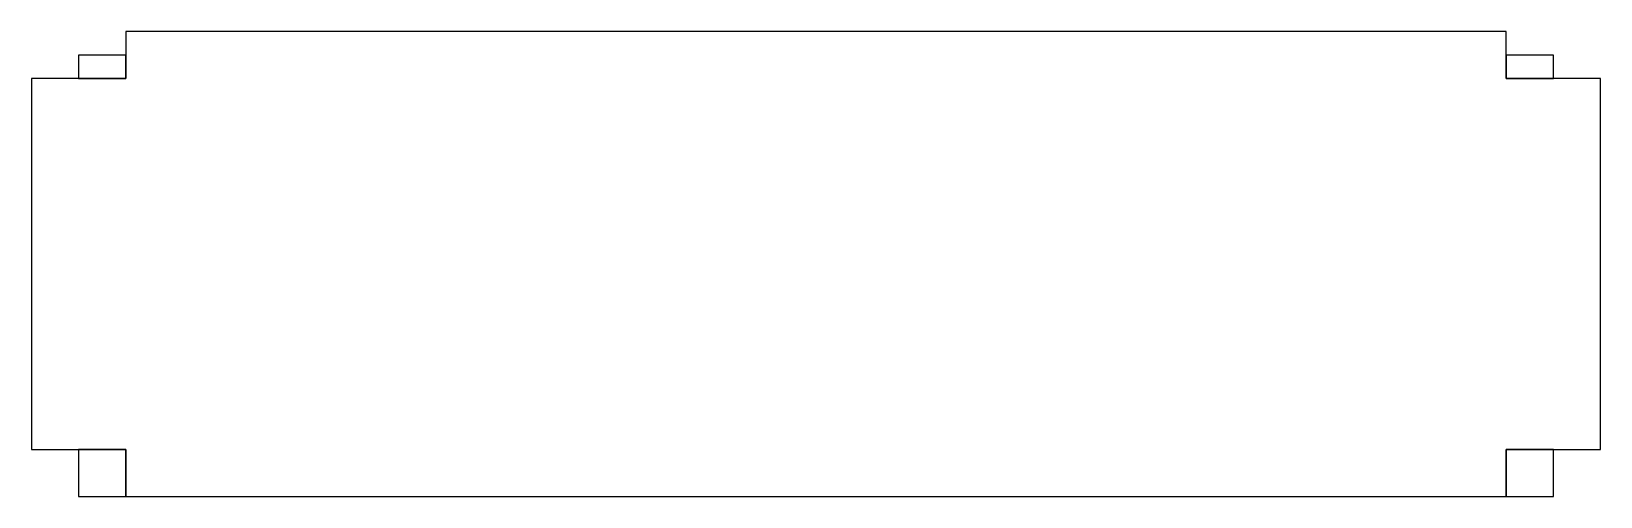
# Model space of a CAD drawing. Extents: x -68 to 68, y 0 to 40.
import ezdxf

# ---------------------------------------------------------------- set-up
doc = ezdxf.new("R2010")
doc.units = 0
doc.layers.add('MODELSKETCH_VISIBLE', color=7, linetype='CONTINUOUS')

msp = doc.modelspace()

# ---------------------------------------------------------------- linework, layer by layer
at = {"layer": 'MODELSKETCH_VISIBLE'}
for p, q in [((60, 40.4), (-60, 40.4)), ((-60, 40.4), (-60, 36.3)), ((60, 36.3), (60, 40.4)), ((-64.1, 38.35), (-64.1, 36.3)), ((-60, 38.35), (-64.1, 38.35)), ((-60, 36.3), (-60, 38.35)), ((64.1, 38.35), (60, 38.35)), ((60, 38.35), (60, 36.3)), ((64.1, 36.3), (64.1, 38.35)), ((-68.2, 36.3), (-68.2, 4.1)), ((-60, 36.3), (-68.2, 36.3)), ((-64.1, 36.3), (-60, 36.3)), ((60, 36.3), (64.1, 36.3)), ((68.2, 36.3), (60, 36.3)), ((68.2, 4.1), (68.2, 36.3)), ((-68.2, 4.1), (-60, 4.1)), ((-64.1, 4.1), (-64.1, 0)), ((-60, 4.1), (-64.1, 4.1)), ((-60, 0), (-60, 4.1)), ((-60, 4.1), (-60, 0)), ((60, 4.1), (68.2, 4.1)), ((60, 0), (60, 4.1)), ((60, 4.1), (60, 0)), ((64.1, 4.1), (60, 4.1)), ((64.1, 0), (64.1, 4.1)), ((-64.1, 0), (-60, 0)), ((-60, 0), (60, 0)), ((60, 0), (64.1, 0))]:
    msp.add_line(p, q, dxfattribs=at)

doc.saveas('drawing.dxf')
